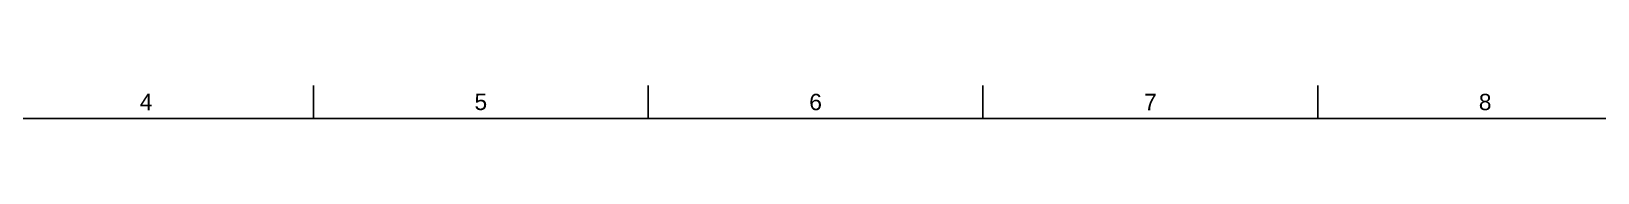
# Model space of a CAD drawing. Header units: millimetres. Extents: x 0 to 841, y 0 to 594.
# Drawn here: x 177 to 417.1, y 584 to 589 of the extents above; entities that cross this region are included whole.
import ezdxf
from ezdxf.enums import TextEntityAlignment as Align

# ---------------------------------------------------------------- set-up
doc = ezdxf.new("R2010")
doc.units = ezdxf.units.MM
doc.header["$LTSCALE"] = 0.75
doc.layers.add('BORDER', color=7, linetype='Continuous', lineweight=25)
doc.styles.add('FusionTitle', font='arial.ttf')

# ---------------------------------------------------------------- blocks, each defined once
blk = doc.blocks.new('ISO_A1_SHEET')
at = {"layer": 'BORDER'}
for p, q in [((220.25, 589), (220.25, 584)), ((271.5625, 589), (271.5625, 584)), ((322.875, 589), (322.875, 584)), ((374.1875, 589), (374.1875, 584)), ((20, 584), (831, 584))]:
    blk.add_line(p, q, dxfattribs=at)
at = {"layer": 'BORDER', "style": 'FusionTitle'}
for s, p in [('4', (194.59375, 586.5)), ('5', (245.90625, 586.5)), ('6', (297.21875, 586.5)), ('7', (348.53125, 586.5)), ('8', (399.84375, 586.5))]:
    blk.add_text(s, height=2.5, dxfattribs=at).set_placement(p, align=Align.MIDDLE)

msp = doc.modelspace()

# ---------------------------------------------------------------- block references
at = {"layer": 'BORDER'}
msp.add_blockref('ISO_A1_SHEET', (0, 0), dxfattribs=at)

doc.saveas('drawing.dxf')
